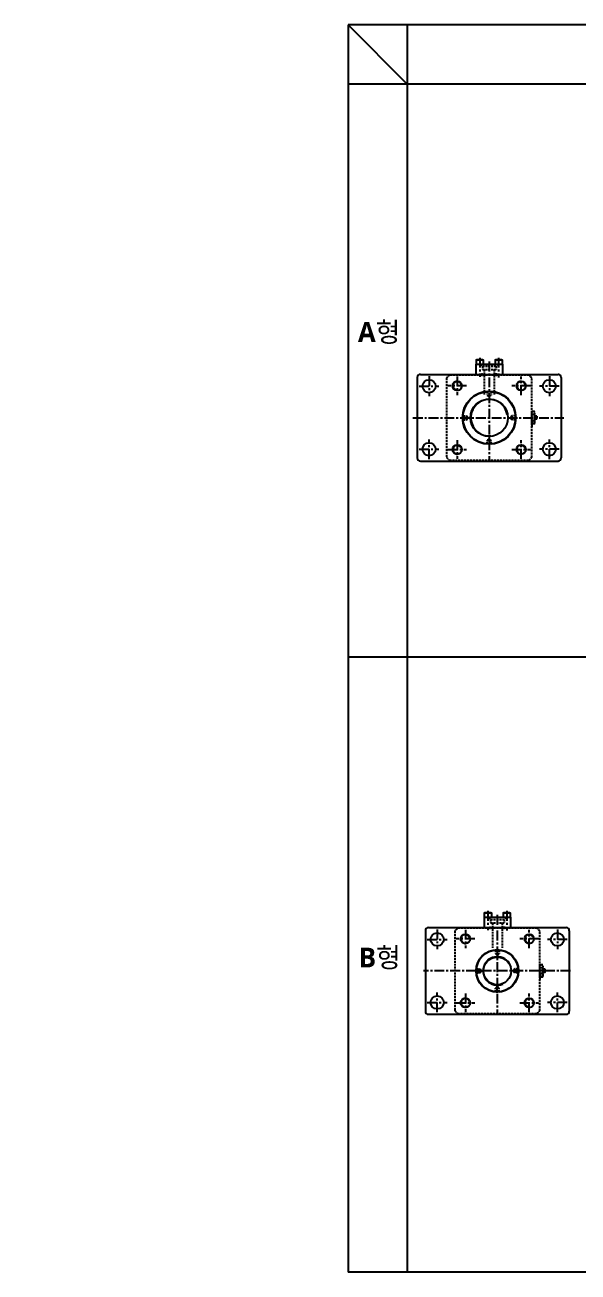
# Model space of a CAD drawing. Extents: x -819 to 9283, y 0 to 5329.
# Drawn here: x -819 to 583, y 0 to 3164 of the extents above; entities that cross this region are included whole.
import ezdxf

# ---------------------------------------------------------------- set-up
doc = ezdxf.new("R2010")
doc.units = 0
doc.header["$LTSCALE"] = 10
doc.header["$MEASUREMENT"] = 0
doc.linetypes.add('CENTERX2', pattern=[4, 2.5, -0.5, 0.5, -0.5])
doc.linetypes.add('HIDDENX2', pattern=[0.75, 0.5, -0.25])
doc.layers.get('0').update_dxf_attribs({"linetype": 'CONTINUOUS'})
for name, color, linetype in [('CEN', 1, 'CENTERX2'), ('DIM', 2, 'CONTINUOUS'), ('HID', 2, 'HIDDENX2'), ('ML', 7, 'CONTINUOUS')]:
    doc.layers.add(name, color=color, linetype=linetype)
doc.styles.add('GHS', font='romans', dxfattribs={"bigfont": 'ghs'})
doc.styles.add('문자', font='romans.shx')

msp = doc.modelspace()

# ---------------------------------------------------------------- linework, layer by layer
for p, q in [((9283.2, 3163.8), (0, 3163.8)), ((0, 3163.8), (0, 0)), ((150, 3013.8), (0, 3163.8)), ((150, 3163.8), (150, 0)), ((9283.2, 3013.8), (0, 3013.8)), ((9283.2, 1560.3), (0, 1560.3)), ((9283.2, 0), (0, 0))]:
    msp.add_line(p, q)
at = {"layer": 'CEN'}
for p, q in [((333.8, 2319.4), (333.8, 2270.8)), ((357.8, 2309.7), (357.8, 2055.5)), ((381.8, 2319.4), (381.8, 2269.8)), ((180.3, 2247.4), (230.4, 2247.4)), ((205.3, 2272.4), (205.3, 2222.4)), ((300.5, 2248.4), (253.2, 2248.4)), ((276.8, 2272.1), (276.8, 2224.8)), ((462.5, 2248.4), (415.2, 2248.4)), ((438.8, 2224.8), (438.8, 2272.1)), ((535.4, 2247.4), (485.3, 2247.4)), ((510.3, 2272.4), (510.3, 2222.4)), ((164.2, 2167.4), (547.3, 2167.4)), ((205.3, 2062.4), (205.3, 2112.4)), ((276.8, 2110.1), (276.8, 2062.8)), ((438.8, 2062.8), (438.8, 2110.1)), ((510.3, 2062.4), (510.3, 2112.4)), ((180.3, 2087.4), (230.4, 2087.4)), ((253.2, 2086.4), (300.5, 2086.4)), ((415.2, 2086.4), (462.5, 2086.4)), ((535.4, 2087.4), (485.3, 2087.4)), ((354.4, 916), (354.4, 867.4)), ((378.4, 906.2), (378.4, 652)), ((402.4, 916), (402.4, 866.4)), ((225.9, 869), (225.9, 818.9)), ((297.4, 868.6), (297.4, 821.3)), ((459.4, 821.3), (459.4, 868.6)), ((530.9, 869), (530.9, 818.9)), ((200.9, 844), (250.9, 844)), ((321.1, 845), (273.8, 845)), ((483.1, 845), (435.8, 845)), ((555.9, 844), (505.9, 844)), ((378.4, 819.7), (378.4, 801.6)), ((564, 764), (191.2, 764)), ((322.7, 764), (340.7, 764)), ((434.2, 764), (416.1, 764)), ((225.9, 658.9), (225.9, 709)), ((297.4, 706.6), (297.4, 659.3)), ((378.4, 708.2), (378.4, 726.3)), ((459.4, 659.3), (459.4, 706.6)), ((530.9, 658.9), (530.9, 709)), ((200.9, 684), (250.9, 684)), ((273.8, 683), (321.1, 683)), ((435.8, 683), (483.1, 683)), ((555.9, 684), (505.9, 684))]:
    msp.add_line(p, q, dxfattribs=at)
at = {"layer": 'DIM'}
msp.add_arc((378.4, 764), 36, 15.0375, 292.4502, dxfattribs=at)
at = {"layer": 'HID'}
for p, q in [((335.3, 2303.4), (340.6, 2298.2)), ((340.6, 2298.2), (375.1, 2298.2)), ((340.6, 2298.2), (340.6, 2289.4)), ((340.6, 2289.4), (375.1, 2289.4)), ((345.3, 2289.4), (345.3, 2226.3)), ((370.3, 2289.4), (370.3, 2226.3)), ((380.3, 2303.4), (375.1, 2298.2)), ((375.1, 2298.2), (375.1, 2289.4)), ((249.8, 2268.2), (249.8, 2066.6)), ((458.6, 2275.4), (257, 2275.4)), ((324.3, 2277.4), (324.3, 2275.4)), ((337.8, 2277.8), (341.8, 2277.8)), ((337.8, 2275.4), (337.8, 2277.8)), ((341.8, 2275.4), (341.8, 2277.8)), ((373.8, 2275.4), (373.8, 2277.8)), ((377.8, 2277.8), (373.8, 2277.8)), ((377.8, 2275.4), (377.8, 2277.8)), ((391.3, 2277.4), (391.3, 2275.4)), ((465.8, 2066.6), (465.8, 2268.2)), ((352.8, 2233.9), (352.1, 2234.7)), ((352.8, 2233.9), (352.8, 2224.9)), ((352.8, 2233.9), (362.8, 2233.9)), ((352.8, 2224.9), (362.8, 2224.9)), ((352.8, 2224.9), (357.8, 2221.7)), ((357.8, 2221.7), (362.8, 2224.9)), ((362.8, 2233.9), (363.6, 2234.7)), ((362.8, 2233.9), (362.8, 2224.9)), ((291.3, 2172.4), (290.6, 2173.2)), ((291.3, 2162.4), (290.6, 2161.7)), ((291.3, 2172.4), (300.3, 2172.4)), ((291.3, 2162.4), (291.3, 2172.4)), ((291.3, 2162.4), (300.3, 2162.4)), ((303.5, 2167.4), (300.3, 2172.4)), ((300.3, 2162.4), (300.3, 2172.4)), ((300.3, 2162.4), (303.5, 2167.4)), ((415.3, 2172.4), (412.2, 2167.4)), ((412.2, 2167.4), (415.3, 2162.4)), ((424.3, 2172.4), (415.3, 2172.4)), ((415.3, 2172.4), (415.3, 2162.4)), ((424.3, 2162.4), (415.3, 2162.4)), ((424.3, 2172.4), (425.1, 2173.2)), ((424.3, 2172.4), (424.3, 2162.4)), ((424.3, 2162.4), (425.1, 2161.7)), ((465.8, 2152.8), (465.8, 2182)), ((467.8, 2182), (465.8, 2182)), ((467.8, 2152.8), (465.8, 2152.8)), ((472.9, 2183), (467.8, 2183)), ((467.8, 2158.2), (467.8, 2183)), ((472.9, 2175.2), (467.8, 2175.2)), ((472.9, 2159.6), (467.8, 2159.6)), ((467.8, 2151.8), (467.8, 2158.2)), ((472.9, 2151.8), (467.8, 2151.8)), ((478.3, 2171.4), (473.6, 2171.4)), ((478.8, 2170.9), (473.6, 2170.9)), ((478.8, 2163.9), (473.6, 2163.9)), ((478.3, 2163.4), (473.6, 2163.4)), ((473.8, 2155), (473.8, 2179.8)), ((478.3, 2171.4), (478.8, 2170.9)), ((478.3, 2171.4), (478.3, 2163.4)), ((478.3, 2163.4), (478.8, 2163.9)), ((478.8, 2163.9), (478.8, 2170.9)), ((352.8, 2100.9), (352.1, 2100.2)), ((357.8, 2113.1), (352.8, 2109.9)), ((352.8, 2100.9), (352.8, 2109.9)), ((362.8, 2109.9), (352.8, 2109.9)), ((362.8, 2100.9), (352.8, 2100.9)), ((362.8, 2109.9), (357.8, 2113.1)), ((362.8, 2100.9), (362.8, 2109.9)), ((362.8, 2100.9), (363.6, 2100.2)), ((257, 2059.4), (458.6, 2059.4)), ((355.9, 900), (361.2, 894.7)), ((361.2, 894.7), (395.7, 894.7)), ((361.2, 894.7), (361.2, 886)), ((361.2, 886), (395.7, 886)), ((365.9, 886), (365.9, 822.8)), ((390.9, 886), (390.9, 822.8)), ((400.9, 900), (395.7, 894.7)), ((395.7, 894.7), (395.7, 886)), ((270.4, 864.8), (270.4, 663.2)), ((479.2, 872), (277.6, 872)), ((344.9, 874), (344.9, 872)), ((358.4, 874.4), (362.4, 874.4)), ((358.4, 872), (358.4, 874.4)), ((362.4, 872), (362.4, 874.4)), ((394.4, 872), (394.4, 874.4)), ((398.4, 874.4), (394.4, 874.4)), ((398.4, 872), (398.4, 874.4)), ((411.9, 874), (411.9, 872)), ((486.4, 663.2), (486.4, 864.8)), ((373.4, 817), (372.7, 817.7)), ((373.4, 817), (373.4, 808)), ((373.4, 817), (383.4, 817)), ((373.4, 808), (383.4, 808)), ((373.4, 808), (378.4, 804.8)), ((378.4, 804.8), (383.4, 808)), ((383.4, 817), (384.1, 817.7)), ((383.4, 817), (383.4, 808)), ((325.4, 769), (324.7, 769.7)), ((325.4, 759), (325.4, 769)), ((325.4, 769), (334.4, 769)), ((334.4, 759), (334.4, 769)), ((337.6, 764), (334.4, 769)), ((334.4, 759), (337.6, 764)), ((422.4, 769), (419.3, 764)), ((419.3, 764), (422.4, 759)), ((422.4, 769), (422.4, 759)), ((431.4, 769), (422.4, 769)), ((431.4, 769), (432.1, 769.7)), ((431.4, 769), (431.4, 759)), ((486.4, 749.4), (486.4, 778.5)), ((488.4, 778.5), (486.4, 778.5)), ((493.4, 779.5), (488.4, 779.5)), ((488.4, 754.7), (488.4, 779.5)), ((493.4, 771.8), (488.4, 771.8)), ((498.9, 768), (494.2, 768)), ((499.4, 767.5), (494.2, 767.5)), ((499.4, 760.5), (494.2, 760.5)), ((498.9, 760), (494.2, 760)), ((494.4, 751.5), (494.4, 776.4)), ((498.9, 768), (499.4, 767.5)), ((498.9, 768), (498.9, 760)), ((498.9, 760), (499.4, 760.5)), ((499.4, 760.5), (499.4, 767.5)), ((325.4, 759), (324.7, 758.3)), ((325.4, 759), (334.4, 759)), ((431.4, 759), (422.4, 759)), ((431.4, 759), (432.1, 758.3)), ((488.4, 749.4), (486.4, 749.4)), ((493.4, 756.2), (488.4, 756.2)), ((488.4, 748.4), (488.4, 754.7)), ((493.4, 748.4), (488.4, 748.4)), ((373.4, 711), (372.7, 710.3)), ((378.4, 723.1), (373.4, 720)), ((383.4, 720), (373.4, 720)), ((373.4, 711), (373.4, 720)), ((383.4, 711), (373.4, 711)), ((383.4, 720), (378.4, 723.1)), ((383.4, 711), (383.4, 720)), ((383.4, 711), (384.1, 710.3)), ((277.6, 656), (479.2, 656))]:
    msp.add_line(p, q, dxfattribs=at)
for centre, radius, start, end in [((357.8, 2167.4), 147.7, 133.0265, 136.9735), ((339.1, 2276.6), 1.2, 90, 270), ((340.5, 2276.6), 1.2, 270, 90), ((375.2, 2276.6), 1.2, 90, 270), ((376.6, 2276.6), 1.2, 270, 90), ((357.8, 2167.4), 147.7, 43.0265, 46.9735), ((465.6, 2179.1), 8.22, 331.7006, 28.2994), ((442.5, 2167.4), 31.3, 359.9859, 14.3828), ((442.5, 2167.4), 31.3, 345.6172, 0.0141), ((465.6, 2155.7), 8.22, 331.7006, 28.2994), ((468.2, 2155), 5.62, 325.6158, 0), ((357.8, 2167.4), 147.7, 223.0265, 226.9735), ((357.8, 2167.4), 147.7, 313.0265, 316.9735), ((378.4, 764), 147.7, 133.0265, 136.9735), ((359.7, 873.2), 1.2, 90, 270), ((361.1, 873.2), 1.2, 270, 90), ((395.8, 873.2), 1.2, 90, 270), ((397.1, 873.2), 1.2, 270, 90), ((378.4, 764), 147.7, 43.0265, 46.9735), ((486.2, 775.7), 8.22, 331.7006, 28.2994), ((463.1, 764), 31.3, 359.9859, 14.3828), ((463.1, 764), 31.3, 345.6172, 0.0141), ((486.2, 752.3), 8.22, 331.7006, 28.2994), ((488.8, 751.5), 5.62, 325.6158, 0), ((378.4, 764), 147.7, 223.0265, 226.9735), ((378.4, 764), 147.7, 313.0265, 316.9735)]:
    msp.add_arc(centre, radius, start, end, dxfattribs=at)
at = {"layer": 'ML'}
for p, q in [((324.8, 2314.4), (325.8, 2315.4)), ((324.8, 2314.4), (342.8, 2314.4)), ((324.8, 2314.4), (324.8, 2303.4)), ((325.8, 2315.4), (341.8, 2315.4)), ((341.8, 2315.4), (342.8, 2314.4)), ((342.8, 2314.4), (342.8, 2303.4)), ((372.8, 2314.4), (373.8, 2315.4)), ((372.8, 2314.4), (390.8, 2314.4)), ((372.8, 2314.4), (372.8, 2303.4)), ((373.8, 2315.4), (389.8, 2315.4)), ((389.8, 2315.4), (390.8, 2314.4)), ((390.8, 2314.4), (390.8, 2303.4)), ((324.3, 2303.4), (391.3, 2303.4)), ((324.3, 2303.4), (324.3, 2277.4)), ((391.3, 2303.4), (391.3, 2277.4)), ((175.3, 2269.4), (175.3, 2065.4)), ((183.3, 2277.4), (532.3, 2277.4)), ((540.3, 2269.4), (540.3, 2065.4)), ((465.8, 2159.4), (465.8, 2145.4)), ((183.3, 2057.4), (532.3, 2057.4)), ((344.9, 900), (411.9, 900)), ((344.9, 900), (344.9, 874)), ((345.4, 911), (346.4, 912)), ((345.4, 911), (363.4, 911)), ((345.4, 911), (345.4, 900)), ((346.4, 912), (362.4, 912)), ((362.4, 912), (363.4, 911)), ((363.4, 911), (363.4, 900)), ((393.4, 911), (394.4, 912)), ((393.4, 911), (411.4, 911)), ((393.4, 911), (393.4, 900)), ((394.4, 912), (410.4, 912)), ((410.4, 912), (411.4, 911)), ((411.4, 911), (411.4, 900)), ((411.9, 900), (411.9, 874)), ((195.9, 866), (195.9, 662)), ((203.9, 874), (552.9, 874)), ((560.9, 866), (560.9, 662)), ((486.4, 755.9), (486.4, 742)), ((203.9, 654), (552.9, 654))]:
    msp.add_line(p, q, dxfattribs=at)
at = {"layer": 'ML', "color": 6, "linetype": 'HIDDENX2'}
msp.add_line((465.8, 2160.4), (465.8, 2144.4), dxfattribs=at)
at = {"layer": 'ML'}
for centre, radius in [((205.3, 2247.4), 16.5), ((276.8, 2248.4), 12), ((438.8, 2248.4), 12), ((510.3, 2247.4), 16.5), ((357.8, 2167.4), 67.5), ((357.8, 2167.4), 66.5), ((357.8, 2167.4), 47.5), ((205.3, 2087.4), 16.5), ((276.8, 2086.4), 12), ((438.8, 2086.4), 12), ((510.3, 2087.4), 16.5), ((225.9, 844), 16.5), ((297.4, 845), 12), ((459.4, 845), 12), ((530.9, 844), 16.5), ((378.4, 764), 54), ((378.4, 764), 53), ((378.4, 764), 35), ((225.9, 684), 16.5), ((530.9, 684), 16.5), ((297.4, 683), 12), ((459.4, 683), 12)]:
    msp.add_circle(centre, radius, dxfattribs=at)
for centre, start, end in [((183.3, 2269.4), 90, 180), ((532.3, 2269.4), 0, 90), ((183.3, 2065.4), 180, 270), ((532.3, 2065.4), 270, 0), ((203.9, 866), 90, 180), ((552.9, 866), 0, 90), ((203.9, 662), 180, 270), ((552.9, 662), 270, 0)]:
    msp.add_arc(centre, 8, start, end, dxfattribs=at)
at = {"layer": 'ML', "color": 2}
for centre, radius, start, end in [((276.8, 2248.4), 11.2, 18.4373, 284.4685), ((438.8, 2248.4), 11.2, 18.4373, 284.4685), ((357.8, 2167.4), 46.5, 9.6523, 274.7273), ((276.8, 2086.4), 11.2, 18.4373, 284.4685), ((438.8, 2086.4), 11.2, 18.4373, 284.4685), ((297.4, 845), 11.2, 18.4373, 284.4685), ((459.4, 845), 11.2, 18.4373, 284.4685), ((297.4, 683), 11.2, 18.4373, 284.4685), ((459.4, 683), 11.2, 18.4373, 284.4685)]:
    msp.add_arc(centre, radius, start, end, dxfattribs=at)

# ---------------------------------------------------------------- texts
at = {"char_height": 50, "attachment_point": 1, "style": '문자'}
for s, insert in [('{\\fMalgun Gothic|b1|i0|c129|p50;A형}', (25, 2409.6)), ('{\\fMalgun Gothic|b1|i0|c129|p50;B형}', (27.2, 823))]:
    msp.add_mtext_dynamic_manual_height_columns(s, width=655.383, gutter_width=160, heights=[-66.4], dxfattribs=dict(at, insert=insert))
at = {"layer": 'ML', "color": 2, "insert": (-819.3, 74.1), "char_height": 3, "attachment_point": 7, "style": 'GHS'}
msp.add_mtext('\\A1;', dxfattribs=at)

doc.saveas('drawing.dxf')
